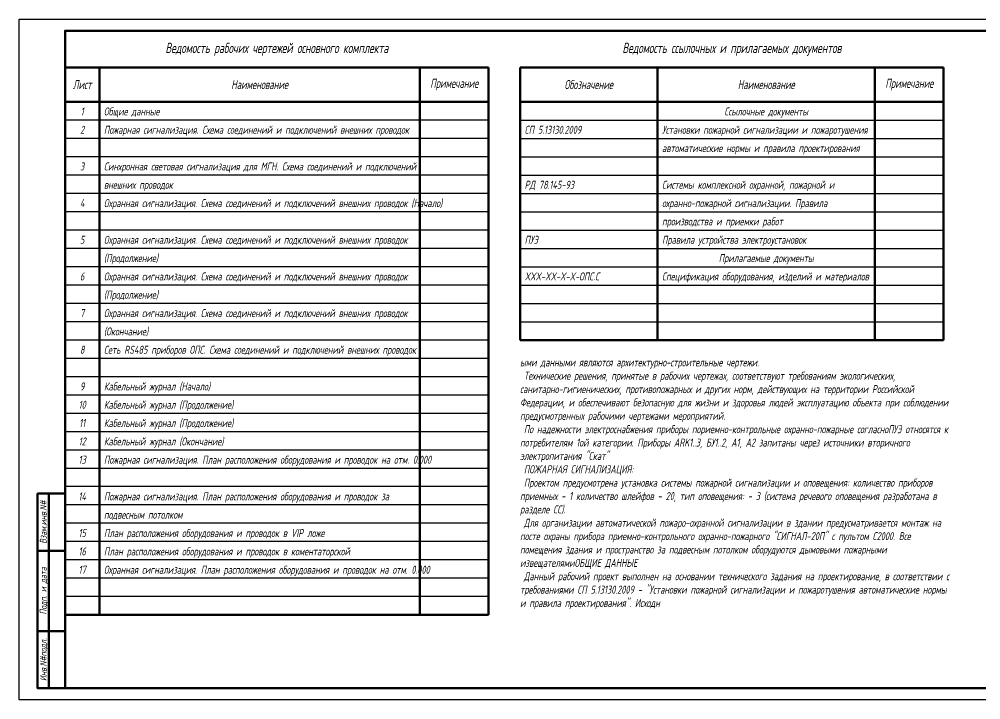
# Model space of a CAD drawing. Extents: x 0 to 1720, y -2086 to 3873.
# Drawn here: x 0 to 420, y 3576 to 3873 of the extents above; entities that cross this region are included whole.
import ezdxf
from ezdxf.enums import TextEntityAlignment as Align

# ---------------------------------------------------------------- set-up
doc = ezdxf.new("R2010")
doc.units = 0
for name, color, linetype in [('FORMAT', 134, 'Continuous'), ('TEXT', 4, 'Continuous'), ('WINOSKA', 251, 'Continuous')]:
    doc.layers.add(name, color=color, linetype=linetype)
doc.layers.add('TABLE', color=7, linetype='Continuous', lineweight=50)
doc.styles.add('R2_5', font='romant.shx', dxfattribs={"width": 0.65, "oblique": 12, "height": 2.5})

msp = doc.modelspace()

# ---------------------------------------------------------------- linework, layer by layer
at = {"layer": 'FORMAT', "lineweight": 50}
for p, q in [((13, 3666), (13, 3581)), ((20, 3641), (8, 3641)), ((20, 3606), (8, 3606))]:
    msp.add_line(p, q, dxfattribs=at)
at = {"layer": 'FORMAT'}
msp.add_lwpolyline([(0, 3873), (630, 3873), (630, 3576), (0, 3576)], close=True, dxfattribs=at)
at = {"layer": 'FORMAT', "lineweight": 50}
for points in [[(20, 3581), (20, 3868), (625, 3868), (625, 3581)], [(8, 3666), (20, 3666), (20, 3581), (8, 3581)]]:
    msp.add_lwpolyline(points, close=True, dxfattribs=at)
at = {"layer": 'TABLE'}
for p, q in [((205, 3852), (20, 3852)), ((35, 3852), (35, 3613)), ((175, 3852), (175, 3613)), ((205, 3852), (205, 3613)), ((218.75, 3852), (403.75, 3852)), ((218.75, 3852), (218.75, 3733)), ((278.75, 3852), (278.75, 3733)), ((373.75, 3852), (373.75, 3733)), ((403.75, 3852), (403.75, 3733)), ((20, 3837), (205, 3837)), ((218.75, 3837), (403.75, 3837)), ((218.75, 3733), (403.75, 3733)), ((205, 3613), (20, 3613))]:
    msp.add_line(p, q, dxfattribs=at)
at = {"layer": 'WINOSKA'}
for p, q in [((205, 3829), (20, 3829)), ((218.75, 3829), (403.75, 3829)), ((205, 3821), (20, 3821)), ((218.75, 3821), (403.75, 3821)), ((205, 3813), (20, 3813)), ((218.75, 3813), (403.75, 3813)), ((205, 3805), (20, 3805)), ((218.75, 3805), (403.75, 3805)), ((205, 3797), (20, 3797)), ((218.75, 3797), (403.75, 3797)), ((205, 3789), (20, 3789)), ((218.75, 3789), (403.75, 3789)), ((205, 3781), (20, 3781)), ((218.75, 3781), (403.75, 3781)), ((205, 3773), (20, 3773)), ((218.75, 3773), (403.75, 3773)), ((205, 3765), (20, 3765)), ((218.75, 3765), (403.75, 3765)), ((205, 3757), (20, 3757)), ((218.75, 3757), (403.75, 3757)), ((205, 3749), (20, 3749)), ((218.75, 3749), (403.75, 3749)), ((205, 3741), (20, 3741)), ((218.75, 3741), (403.75, 3741)), ((205, 3733), (20, 3733)), ((205, 3725), (20, 3725)), ((205, 3717), (20, 3717)), ((205, 3709), (20, 3709)), ((205, 3701), (20, 3701)), ((205, 3693), (20, 3693)), ((205, 3685), (20, 3685)), ((205, 3677), (20, 3677)), ((205, 3669), (20, 3669)), ((205, 3661), (20, 3661)), ((205, 3653), (20, 3653)), ((205, 3645), (20, 3645)), ((205, 3637), (20, 3637)), ((205, 3629), (20, 3629)), ((205, 3621), (20, 3621))]:
    msp.add_line(p, q, dxfattribs=at)

# ---------------------------------------------------------------- texts
at = {"layer": 'TEXT', "style": 'R2_5', "oblique": 12, "width": 0.65}
for s, p in [('Взам.инв.N#', (10.5, 3653.5)), ('Подп. и дата', (10.5, 3623.5)), ('Инв.N#подл.', (10.5, 3593.5))]:
    msp.add_text(s, height=3, rotation=90, dxfattribs=at).set_placement(p, align=Align.MIDDLE_CENTER)
at = {"layer": 'TEXT', "line_spacing_factor": 1.37, "style": 'R2_5'}
for s, insert, char_height, width, attachment_point in [('Ведомость рабочих чертежей основного комплекта', (112.5, 3857), 4.5, 161.75, 8), ('Ведомость ссылочных и прилагаемых документов', (311.25, 3857), 4.5, 161.75, 8), ('Примечание', (190, 3844.5), 4, 92, 5), ('Примечание', (388.75, 3844.5), 4, 92, 5), ('Лист', (27.5, 3844.5), 4, 92, 5), ('Наименование', (105, 3844.5), 4, 92, 5), ('Обозначение', (248.75, 3844.5), 4, 92, 5), ('Наименование', (326.25, 3844.5), 4, 92, 5), ('1', (27.5, 3834.5), 3.5, 12, 2), ('Общие данные', (37, 3834.5), 3.5, 137, 1), ('Ссылочные документы', (326.25, 3834.5), 3.5, 92, 2), ('2', (27.5, 3826.5), 3.5, 12, 2), ('Пожарная сигнализация. Схема соединений и подключений внешних проводок', (37, 3826.5), 3.5, 137, 1), ('СП 5.13130.2009', (220.75, 3826.5), 3.5, 57, 1), ('Установки пожарной сигнализации и пожаротушения автоматические нормы и правила проектирования', (280.75, 3826.5), 3.5, 92, 1), ('3', (27.5, 3810.5), 3.5, 12, 2), ('Синхронная световая сигнализация для МГН. Схема соединений и подключений внешних проводок', (37, 3810.5), 3.5, 137, 1), ('РД 78.145-93', (220.75, 3802.5), 3.5, 57, 1), ('Системы комплексной охранной, пожарной и охранно-пожарной сигнализации. Правила производства и приемки работ', (280.75, 3802.5), 3.5, 92, 1), ('4', (27.5, 3794.5), 3.5, 12, 2), ('Охранная сигнализация. Схема соединений и подключений внешних проводок (Начало)', (37, 3794.5), 3.5, 137, 1), ('5', (27.5, 3778.5), 3.5, 12, 2), ('Охранная сигнализация. Схема соединений и подключений внешних проводок (Продолжение)', (37, 3778.5), 3.5, 137, 1), ('ПУЭ', (220.75, 3778.5), 3.5, 57, 1), ('Правила устройства электроустановок', (280.75, 3778.5), 3.5, 92, 1), ('Прилагаемые документы', (326.25, 3770.5), 3.5, 92, 2), ('Охранная сигнализация. Схема соединений и подключений внешних проводок (Продолжение)', (37, 3762.5), 3.5, 137, 1), ('6', (27.5, 3762.5), 3.5, 12, 2), ('XXX-XX-X-X-ОПС.C', (220.75, 3762.5), 3.5, 57, 1), ('Спецификация оборудования, изделий и материалов', (280.75, 3762.5), 3.5, 92, 1), ('7', (27.5, 3746.5), 3.5, 12, 2), ('Охранная сигнализация. Схема соединений и подключений внешних проводок (Окончание)', (37, 3746.5), 3.5, 137, 1), ('8', (27.5, 3730.5), 3.5, 12, 2), ('Сеть RS485 приборов ОПС. Схема соединений и подключений внешних проводок', (37, 3730.5), 3.5, 137, 1), ('9', (27.5, 3714.5), 3.5, 12, 2), ('Кабельный журнал (Начало)', (37, 3714.5), 3.5, 137, 1), ('10', (27.5, 3706.5), 3.5, 12, 2), ('Кабельный журнал (Продолжение)', (37, 3706.5), 3.5, 137, 1), ('11', (27.5, 3698.5), 3.5, 12, 2), ('Кабельный журнал (Продолжение)', (37, 3698.5), 3.5, 137, 1), ('12', (27.5, 3690.5), 3.5, 12, 2), ('Кабельный журнал (Окончание)', (37, 3690.5), 3.5, 137, 1), ('13', (27.5, 3682.5), 3.5, 12, 2), ('Пожарная сигнализация. План расположения оборудования и проводок на отм. 0.000', (37, 3682.5), 3.5, 137, 1), ('14', (27.5, 3666.5), 3.5, 12, 2), ('Пожарная сигнализация. План расположения оборудования и проводок за подвесным потолком', (37, 3666.5), 3.5, 137, 1), ('15', (27.5, 3650.5), 3.5, 12, 2), ('План расположения оборудования и проводок в VIP ложе', (37, 3650.5), 3.5, 137, 1), ('16', (27.5, 3642.5), 3.5, 12, 2), ('План расположения оборудования и проводок в коментаторской', (37, 3642.5), 3.5, 137, 1), ('17', (27.5, 3634.5), 3.5, 12, 2), ('Охранная сигнализация. План расположения оборудования и проводок на отм. 0.000', (37, 3634.5), 3.5, 137, 1)]:
    msp.add_mtext(s, dxfattribs=dict(at, insert=insert, char_height=char_height, width=width, attachment_point=attachment_point))
at = {"layer": 'TEXT', "insert": (218.75, 3725), "char_height": 3.5, "width": 185, "attachment_point": 1, "style": 'R2_5'}
msp.add_mtext('ыми данными являются архитектурно-строительные чертежи.\\P Технические решения, принятые в рабочих чертежах, соответствуют требованиям экологических, санитарно-гигиенических, противопожарных и других норм, действующих на территории Российской Федерации, и обеспечивают безопасную для жизни и здоровья людей эксплуатацию объекта при соблюдении предусмотренных рабочими чертежами мероприятий.\\P По надежности электроснабжения приборы пориемно-контрольные охранно-пожарные согласноПУЭ относятся к потребителям 1ой категории. Приборы ARK1..3, БУ1..2, А1, А2 запитаны через источники вторичного электропитания "Скат"\\P ПОЖАРНАЯ СИГНАЛИЗАЦИЯ:\\P Проектом предусмотрена установка системы пожарной сигнализации и оповещения: количество приборов приемных - 1 количество шлейфов - 20, тип оповещения: - 3 (система речевого оповещения разработана в разделе СС).\\P Для организации автоматической пожаро-охранной сигнализации в здании предусматривается монтаж на посте охраны прибора приемно-контрольного охранно-пожарного "СИГНАЛ-20П" с пультом С2000. Все помещения здания и пространство за подвесным потолком оборудуются дымовыми пожарными извещателямиОБЩИЕ ДАННЫЕ\\P Данный рабочий проект выполнен на основании технического задания на проектирование, в соответствии с требованиями СП 5.13130.2009 - "Установки пожарной сигнализации и пожаротушения автоматические нормы и правила проектирования". Исходн', dxfattribs=at)

doc.saveas('drawing.dxf')
